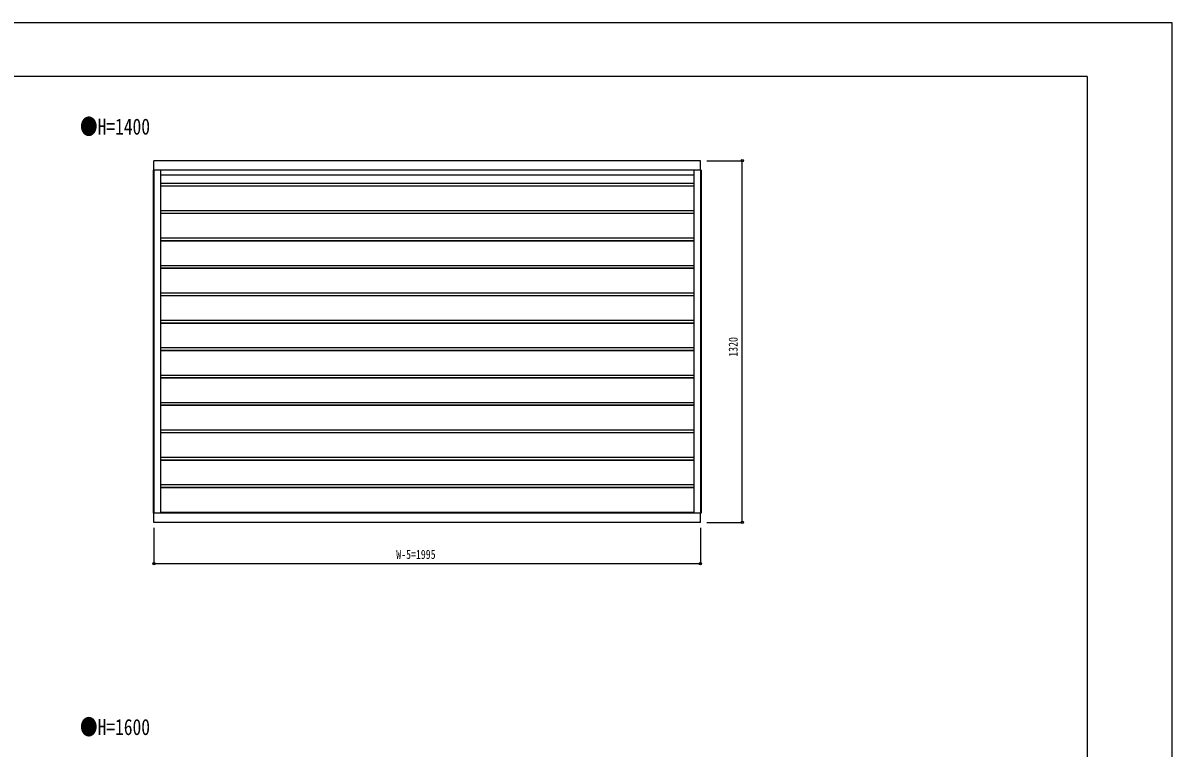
# Model space of a CAD drawing. Units: millimetres, scale not verified. Extents: x -4205 to 4205, y -2970 to 2970.
# Drawn here: x 10 to 4205, y 324 to 2970 of the extents above; entities that cross this region are included whole.
import ezdxf
from ezdxf.enums import TextEntityAlignment as Align

# ---------------------------------------------------------------- set-up
doc = ezdxf.new("R2010")
doc.units = ezdxf.units.MM
doc.header["$LTSCALE"] = 10
for name, color, linetype in [('0-1_USER1', 3, 'Continuous'), ('0-2_YKK_A1', 4, 'Continuous'), ('0-3_YKK_D', 6, 'Continuous'), ('0-4_YKK_ZWAK', 7, 'Continuous')]:
    doc.layers.add(name, color=color, linetype=linetype)
doc.styles.add('ＭＳ ゴシック', font='')
doc.styles.get('ＭＳ ゴシック').set_extended_font_data('MS Gothic')

msp = doc.modelspace()

# ---------------------------------------------------------------- linework, layer by layer
at = {"layer": '0-2_YKK_A1'}
for p, q in [((2483.09, 2466.91), (488.09, 2466.91)), ((488.09, 2432.91), (488.09, 2466.91)), ((2483.09, 2432.91), (2483.09, 2466.91)), ((487.19, 2432.91), (487.19, 1180.91)), ((512.19, 2432.91), (512.19, 1180.91)), ((512.19, 2416.06), (2458.99, 2416.06)), ((512.19, 2415.91), (2458.99, 2415.91)), ((2458.99, 2432.91), (2458.99, 1180.91)), ((2483.99, 2432.91), (2483.99, 1180.91)), ((2486.19, 2432.91), (2486.19, 1180.91)), ((512.19, 2385.21), (2458.99, 2385.21)), ((512.19, 2375.95), (2458.99, 2375.95)), ((512.19, 2375.13), (2458.99, 2375.13)), ((512.19, 2285.51), (2458.99, 2285.51)), ((512.19, 2276.15), (2458.99, 2276.15)), ((512.19, 2275.33), (2458.99, 2275.33)), ((512.19, 2185.41), (2458.99, 2185.41)), ((512.19, 2176.05), (2458.99, 2176.05)), ((512.19, 2175.23), (2458.99, 2175.23)), ((512.19, 2085.31), (2458.99, 2085.31)), ((512.19, 2075.95), (2458.99, 2075.95)), ((512.19, 2075.13), (2458.99, 2075.13)), ((512.19, 1985.21), (2458.99, 1985.21)), ((512.19, 1975.85), (2458.99, 1975.85)), ((512.19, 1975.03), (2458.99, 1975.03)), ((512.19, 1885.11), (2458.99, 1885.11)), ((512.19, 1875.75), (2458.99, 1875.75)), ((512.19, 1874.93), (2458.99, 1874.93)), ((512.19, 1785.01), (2458.99, 1785.01)), ((512.19, 1775.65), (2458.99, 1775.65)), ((512.19, 1774.83), (2458.99, 1774.83)), ((512.19, 1684.91), (2458.99, 1684.91)), ((512.19, 1675.65), (2458.99, 1675.65)), ((512.19, 1674.83), (2458.99, 1674.83)), ((512.19, 1584.91), (2458.99, 1584.91)), ((512.19, 1575.65), (2458.99, 1575.65)), ((512.19, 1574.83), (2458.99, 1574.83)), ((512.19, 1484.91), (2458.99, 1484.91)), ((512.19, 1475.65), (2458.99, 1475.65)), ((512.19, 1474.83), (2458.99, 1474.83)), ((512.19, 1384.91), (2458.99, 1384.91)), ((512.19, 1375.65), (2458.99, 1375.65)), ((512.19, 1374.83), (2458.99, 1374.83)), ((512.19, 1284.91), (2458.99, 1284.91)), ((512.19, 1275.65), (2458.99, 1275.65)), ((512.19, 1274.83), (2458.99, 1274.83)), ((2486.19, 1180.91), (484.99, 1180.91)), ((488.09, 1146.91), (488.09, 1180.91)), ((512.19, 1184.91), (2458.99, 1184.91)), ((2483.09, 1146.91), (2483.09, 1180.91)), ((2483.09, 1146.91), (2483.09, 1180.91)), ((2483.09, 1146.91), (488.09, 1146.91))]:
    msp.add_line(p, q, dxfattribs=at)
msp.add_lwpolyline([(2486.19, 2432.91), (484.99, 2432.91), (484.99, 1180.91)], dxfattribs=at)
at = {"layer": '0-3_YKK_D'}
for p, q in [((2506.19, 2466.91), (2637.19, 2466.91)), ((2636.19, 1146.91), (2636.19, 2466.91)), ((2506.19, 1146.91), (2637.19, 1146.91)), ((488.09, 1126.91), (488.09, 995.91)), ((2483.09, 1126.91), (2483.09, 995.91)), ((488.09, 996.91), (2483.09, 996.91))]:
    msp.add_line(p, q, dxfattribs=at)
for centre in [(2636.19, 2466.91), (2636.19, 1146.91), (488.09, 996.91), (2483.09, 996.91)]:
    msp.add_circle(centre, 4.25, dxfattribs=at)
at = {"layer": '0-4_YKK_ZWAK'}
for q in [(-3904.98, 2775), (3895.02, -2525)]:
    msp.add_line((3895.02, 2775), q, dxfattribs=at)
msp.add_lwpolyline([(-4205, -2970), (4205, -2970), (4205, 2970), (-4205, 2970)], close=True, dxfattribs=at)

# ---------------------------------------------------------------- texts
at = {"layer": '0-1_USER1', "style": 'ＭＳ ゴシック', "width": 0.8}
for s, p in [('●H=1400', (218.32, 2545)), ('●H=1600', (218.32, 353.45))]:
    msp.add_text(s, height=58.65, dxfattribs=at).set_placement(p, align=Align.BOTTOM_LEFT)
at = {"layer": '0-3_YKK_D', "style": 'ＭＳ ゴシック', "width": 0.8}
msp.add_text('1320', height=32.99, rotation=90, dxfattribs=at).set_placement((2629.19, 1751.71), align=Align.BOTTOM_LEFT)
msp.add_text('W-5=1995', height=32.99, dxfattribs=at).set_placement((1372.79, 1003.91), align=Align.BOTTOM_LEFT)

doc.saveas('drawing.dxf')
